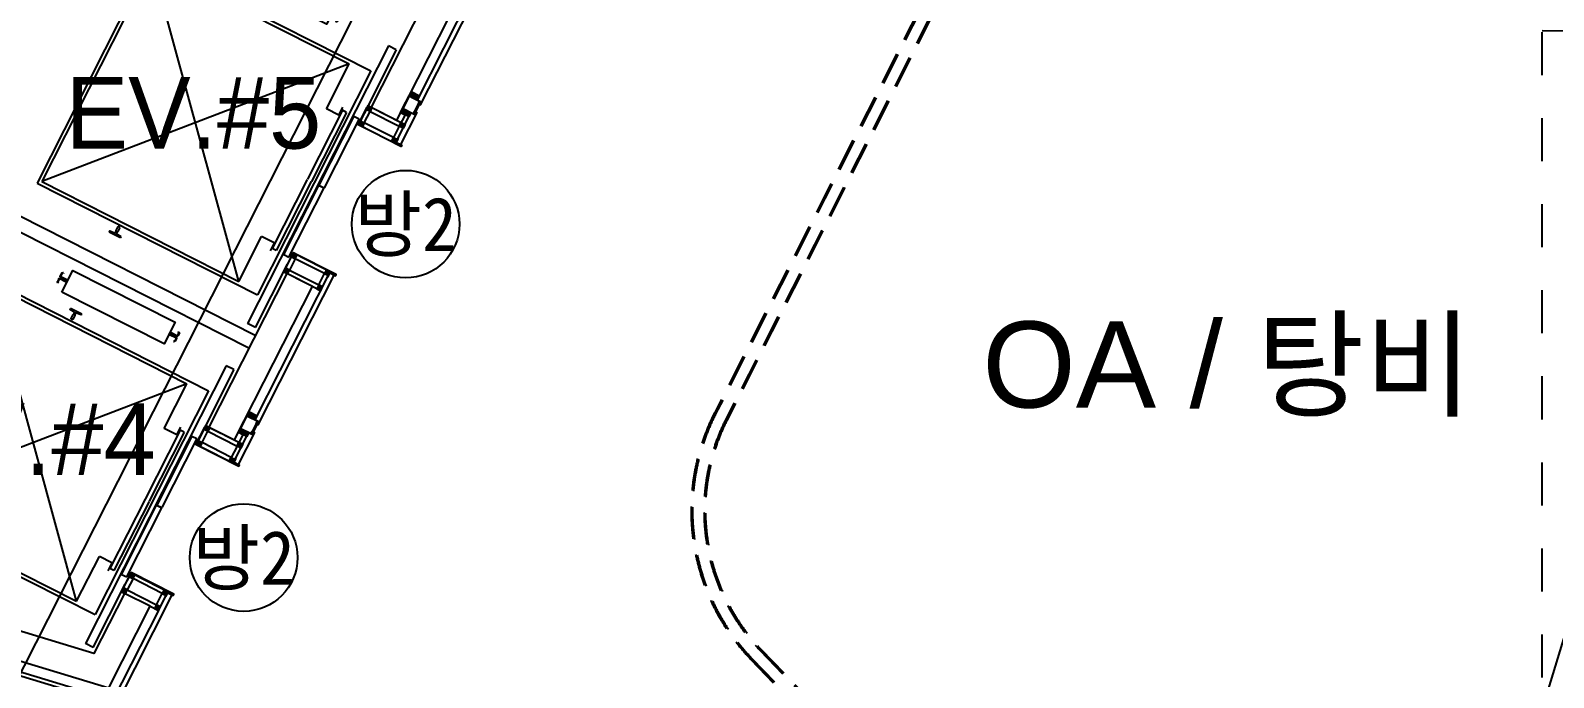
# Model space of a CAD drawing. Header units: metres. Extents: x 630750 to 860239, y 578133 to 726633.
# Drawn here: x 703154 to 713765, y 629157 to 633668 of the extents above; entities that cross this region are included whole.
import ezdxf
from ezdxf.enums import TextEntityAlignment as Align

# ---------------------------------------------------------------- set-up
doc = ezdxf.new("R2010")
doc.units = ezdxf.units.M
doc.header["$LTSCALE"] = 300
for name, pattern in [('CEN', [62, 60, -1, 0, -1]), ('HID1', [0.375, 0.25, -0.125]), ('HIDDEN', [2, 1, -1])]:
    doc.linetypes.add(name, pattern=pattern)
for name, color, linetype in [('A-CEN-1', 1, 'Continuous'), ('A-ELE-4', 4, 'Continuous'), ('A-ELE-8', 8, 'Continuous'), ('A-ELE-9', 9, 'Continuous'), ('A-ELE8', 8, 'Continuous'), ('A-ELEV-FIXT', 5, 'Continuous'), ('A-TXT', 3, 'Continuous'), ('A-TXT-S', 3, 'Continuous'), ('A-WALL-CONC', 2, 'Continuous'), ('INT', 117, 'Continuous'), ('KUK-WALL-DRYWALL', 4, 'Continuous'), ('KUK-WALL-FIN 1', 30, 'Continuous'), ('블럭', 7, 'Continuous')]:
    doc.layers.add(name, color=color, linetype=linetype)
doc.styles.add('TEXT', font='')
doc.styles.add('돋움', font='')
doc.styles.get('TEXT').set_extended_font_data('DotumChe')
doc.styles.get('돋움').set_extended_font_data('Dotum')

# ---------------------------------------------------------------- blocks, each defined once
blk = doc.blocks.new('elev')
at = {"layer": 'A-ELEV-FIXT'}
for p, q in [((1329627, 417865), (1330136, 419540)), ((1329659, 417882), (1330152, 419509)), ((1330136, 419540), (1331783, 419040)), ((1330152, 419509), (1331626, 419062)), ((1330733, 419433), (1330735, 419439)), ((1330766, 419418), (1330734, 419430)), ((1330820, 419413), (1330735, 419439)), ((1330752, 419370), (1330761, 419400)), ((1330752, 419369), (1330752, 419370)), ((1330766, 419365), (1330752, 419369)), ((1330761, 419400), (1330765, 419402)), ((1330765, 419402), (1330768, 419414)), ((1330766, 419418), (1330768, 419414)), ((1330766, 419365), (1330767, 419365)), ((1330767, 419365), (1330776, 419395)), ((1330774, 419399), (1330778, 419411)), ((1330776, 419395), (1330774, 419399)), ((1330782, 419413), (1330778, 419411)), ((1330815, 419406), (1330782, 419413)), ((1330818, 419408), (1330820, 419413)), ((1331243, 417156), (1331873, 419232)), ((1331931, 419215), (1331787, 418741)), ((1331931, 419215), (1331873, 419232)), ((1331275, 417366), (1331783, 419040)), ((1331626, 419062), (1331524, 418727)), ((1331478, 418219), (1331635, 418736)), ((1331508, 418210), (1331665, 418727)), ((1331617, 418699), (1331524, 418727)), ((1331617, 418699), (1331635, 418758)), ((1331665, 418727), (1331635, 418736)), ((1331722, 418710), (1331565, 418193)), ((1331760, 418698), (1331603, 418181)), ((1331722, 418710), (1331760, 418698)), ((1331321, 417702), (1331478, 418218)), ((1331351, 417693), (1331508, 418209)), ((1331408, 417676), (1331565, 418192)), ((1331565, 418193), (1331603, 418181)), ((1331565, 418192), (1331603, 418180)), ((1331446, 417664), (1331603, 418180)), ((1329627, 417865), (1331275, 417366)), ((1329659, 417882), (1331132, 417435)), ((1331234, 417770), (1331132, 417435)), ((1331327, 417742), (1331234, 417770)), ((1330234, 417665), (1330225, 417635)), ((1330234, 417665), (1330225, 417635)), ((1330236, 417665), (1330234, 417665)), ((1330236, 417665), (1330234, 417665)), ((1330236, 417665), (1330249, 417661)), ((1330249, 417661), (1330236, 417665)), ((1330250, 417660), (1330241, 417630)), ((1330250, 417660), (1330241, 417630)), ((1330249, 417661), (1330250, 417660)), ((1330249, 417661), (1330250, 417660)), ((1331327, 417742), (1331309, 417683)), ((1331351, 417693), (1331321, 417702)), ((1331408, 417676), (1331446, 417664)), ((1329998, 417548), (1329995, 417549)), ((1329997, 417545), (1329998, 417548)), ((1330183, 417622), (1330182, 417617)), ((1330267, 417591), (1330182, 417617)), ((1330220, 417617), (1330186, 417624)), ((1330220, 417617), (1330224, 417619)), ((1330227, 417631), (1330224, 417619)), ((1330227, 417631), (1330224, 417619)), ((1330225, 417635), (1330227, 417631)), ((1330225, 417635), (1330227, 417631)), ((1330237, 417628), (1330233, 417616)), ((1330237, 417628), (1330233, 417616)), ((1330235, 417612), (1330233, 417616)), ((1330267, 417599), (1330235, 417612)), ((1330241, 417630), (1330237, 417628)), ((1330241, 417630), (1330237, 417628)), ((1330268, 417596), (1330267, 417591)), ((1331300, 417138), (1331445, 417613)), ((1329968, 417482), (1329974, 417503)), ((1329971, 417481), (1329977, 417502)), ((1329976, 417473), (1329972, 417475)), ((1329977, 417477), (1329973, 417478)), ((1329976, 417473), (1329977, 417477)), ((1329981, 417524), (1329987, 417545)), ((1330025, 417491), (1329981, 417504)), ((1330026, 417494), (1329982, 417507)), ((1329984, 417524), (1329990, 417544)), ((1330028, 417503), (1329985, 417517)), ((1330029, 417507), (1329986, 417520)), ((1329997, 417545), (1329994, 417546)), ((1330806, 417254), (1330849, 417241)), ((1330807, 417257), (1330850, 417244)), ((1330810, 417266), (1330853, 417253)), ((1330811, 417269), (1330854, 417256)), ((1330845, 417216), (1330851, 417237)), ((1330848, 417215), (1330855, 417236)), ((1330858, 417258), (1330864, 417279)), ((1330859, 417284), (1330860, 417287)), ((1330859, 417284), (1330862, 417283)), ((1330860, 417287), (1330863, 417286)), ((1330861, 417257), (1330867, 417278)), ((1330838, 417217), (1330839, 417220)), ((1330838, 417217), (1330842, 417216)), ((1330839, 417220), (1330843, 417219)), ((1331300, 417138), (1331243, 417156))]:
    blk.add_line(p, q, dxfattribs=at)
at = {"layer": 'A-ELEV-FIXT', "color": 8}
for p, q in [((1331132, 417435), (1330152, 419509)), ((1331626, 419062), (1329659, 417882))]:
    blk.add_line(p, q, dxfattribs=at)
at = {"layer": 'A-ELEV-FIXT'}
blk.add_lwpolyline([(1330060, 417578), (1330010, 417415), (1330776, 417183), (1330825, 417345)], close=True, dxfattribs=at)
for centre, radius, start, end in [((1329993, 417543), 6.2, 73.12, 163.12), ((1330186, 417622), 2.5, 76.5293, 163.12), ((1330266, 417597), 2.5, 343.12, 69.7107), ((1329974, 417481), 6.2, 163.12, 253.12), ((1329974, 417481), 3, 163.12, 253.12), ((1329980, 417501), 6.2, 73.12, 163.12), ((1329980, 417501), 3, 73.12, 163.12), ((1329987, 417523), 6.2, 163.12, 253.12), ((1329987, 417523), 3, 163.12, 253.12), ((1329993, 417543), 3, 73.12, 163.12), ((1330027, 417499), 8.2, 253.12, 73.12), ((1330027, 417499), 5, 253.12, 73.12), ((1330808, 417262), 8.2, 73.12, 253.12), ((1330808, 417262), 5, 73.12, 253.12), ((1330849, 417238), 3, 343.12, 73.12), ((1330849, 417238), 6.2, 343.12, 73.12), ((1330855, 417259), 6.2, 253.12, 343.12), ((1330855, 417259), 3, 253.12, 343.12), ((1330861, 417280), 3, 343.12, 73.12), ((1330861, 417280), 6.2, 343.12, 73.12), ((1330844, 417222), 6.2, 253.12, 343.12), ((1330844, 417222), 3, 253.12, 343.12)]:
    blk.add_arc(centre, radius, start, end, dxfattribs=at)
at = {"layer": 'A-ELEV-FIXT', "extrusion": (0, 0, -1)}
for centre, major_axis, start_param, end_param in [((1330735, 419433), (-1.18, 2.2), 3.986495, 5.497787), ((1330816, 419408), (-2.2, -1.18), 3.926991, 5.438283)]:
    blk.add_ellipse(centre, major_axis=major_axis, ratio=1, start_param=start_param, end_param=end_param, dxfattribs=at)

msp = doc.modelspace()

# ---------------------------------------------------------------- hatches: boundary and pattern name
at = {"layer": 'KUK-WALL-FIN 1'}
h = msp.add_hatch(color=252, dxfattribs=at)
h.dxf.hatch_style = 1
h.paths.add_polyline_path([(705826.9, 633093.8), (705863.1, 633165.1), (705867.5, 633162.8), (705831.3, 633091.5)])
h = msp.add_hatch(color=252, dxfattribs=at)
h.dxf.hatch_style = 1
h.paths.add_polyline_path([(704696.4, 630863.9), (704732.6, 630935.3), (704737, 630933), (704700.9, 630861.7)])

# ---------------------------------------------------------------- linework, layer by layer
at = {"layer": 'A-CEN-1', "linetype": 'CEN'}
for p, q in [((718254.4, 659110.2, 0), (700282.2, 623660.9, 0)), ((707244.6, 607704.1, 0), (715701.1, 635572.7, 0))]:
    msp.add_line(p, q, dxfattribs=at)
at = {"layer": 'A-ELE-8', "linetype": 'HIDDEN'}
msp.add_line((713686.8, 629157.1), (713686.8, 633763.6), dxfattribs=at)
at = {"layer": 'A-ELE-9'}
for p, q in [((704720.3, 631541.4, 0), (702534.9, 632649.3, 0)), ((704675.1, 631452.2, 0), (702505.5, 632552.1, 0))]:
    msp.add_line(p, q, dxfattribs=at)
at = {"layer": 'A-ELE8'}
msp.add_line((713686.8, 633667.6), (713936.8, 633665.5), dxfattribs=at)
at = {"layer": 'A-WALL-CONC', "elevation": 0}
for points in [[(700456.8, 630277.7), (698973.6, 630727.8), (701209.4, 638096), (703745.2, 637326.5), (701509.4, 629958.3), (701413.7, 629987.3), (701355.6, 629795.9), (703699.1, 629084.8), (703987.5, 629653.7), (703809.1, 629744.1), (703596.6, 629324.9), (701700.8, 629900.2), (703936.6, 637268.5), (706320.4, 636545.1), (706175, 636258.3), (706920.2, 635880.6), (706703.1, 635452.4), (706881.5, 635362), (707418.4, 636420.9), (701076.1, 638345.5), (698724.1, 630594.4), (698724.1, 630594.4), (700398.7, 630086.3)], [(706293.7, 634202.5), (706115.3, 634292.9), (705527.4, 633133.4), (705705.8, 633043), (706293.7, 634202.5)]]:
    msp.add_lwpolyline(points, dxfattribs=at)
msp.add_lwpolyline([(705118, 631883.5), (704939.6, 631973.9), (704397, 630903.6), (704575.3, 630813.2), (705118, 631883.5)], close=True, dxfattribs=at)
at = {"layer": 'INT', "linetype": 'HID1', "ltscale": 3}
for p, q in [((710257, 635611.8), (707918.5, 630999.1)), ((710265.9, 635607.3), (707927.5, 630994.6)), ((710345.2, 635586.9), (707998.8, 630958.4)), ((710354.2, 635582.4), (708007.7, 630953.9)), ((708238.6, 629345.1), (710525.7, 626959.3)), ((708245.8, 629352), (710532.9, 626966.2)), ((708173.6, 629282.8), (710462.1, 626895.6)), ((708180.8, 629289.8), (710469.3, 626902.5))]:
    msp.add_line(p, q, dxfattribs=at)
for radius in [1500, 1490, 1410, 1400]:
    msp.add_arc((709256.4, 630320.9), radius, 153.11701, 223.78927, dxfattribs=at)
at = {"layer": 'KUK-WALL-DRYWALL'}
for p, q in [((705849.8, 633183.1, 0), (706418.8, 634305.5, 0)), ((705863.3, 633209.8, 0), (705805.3, 633239.2, 0)), ((705533.4, 633130.4, 0), (705737.1, 633027.2, 0)), ((705696.7, 632881.2, 0), (705804.5, 633093.9, 0)), ((704719.3, 630953.3, 0), (705243.1, 631986.5, 0)), ((705176, 631854.1, 0), (704939.6, 631973.9, 0)), ((704732.9, 630980, 0), (704674.9, 631009.4, 0)), ((704402.9, 630900.6, 0), (704606.6, 630797.4, 0)), ((704566.3, 630651.4, 0), (704674.1, 630864.1, 0))]:
    msp.add_line(p, q, dxfattribs=at)
at = {"layer": 'KUK-WALL-DRYWALL', "color": 1, "elevation": 0}
for points in [[(705805.3, 633239.2), (705791.8, 633212.5), (705818.5, 633198.9), (705832.1, 633225.7), (705805.3, 633239.2), (705818.5, 633198.9), (705832.1, 633225.7), (705791.8, 633212.5)], [(705836.6, 633223.4), (705823, 633196.6), (705849.8, 633183.1), (705863.3, 633209.8), (705836.6, 633223.4), (705849.8, 633183.1), (705863.3, 633209.8), (705823, 633196.6)], [(705493.1, 633117.3), (705506.6, 633144), (705533.4, 633130.4), (705519.8, 633103.7), (705493.1, 633117.3), (705533.4, 633130.4), (705519.8, 633103.7), (705506.6, 633144)], [(705733, 633096.5), (705746.5, 633123.3), (705773.3, 633109.7), (705759.7, 633082.9), (705733, 633096.5), (705773.3, 633109.7), (705759.7, 633082.9), (705746.5, 633123.3)], [(705764.2, 633080.7), (705777.8, 633107.4), (705804.5, 633093.9), (705791, 633067.1), (705764.2, 633080.7), (705804.5, 633093.9), (705791, 633067.1), (705777.8, 633107.4)], [(705439.5, 633011.7), (705453.1, 633038.4), (705479.8, 633024.8), (705466.3, 632998.1), (705439.5, 633011.7), (705479.8, 633024.8), (705466.3, 632998.1), (705453.1, 633038.4)], [(705723.5, 633000.4), (705737.1, 633027.2), (705763.8, 633013.6), (705750.3, 632986.8), (705723.5, 633000.4), (705763.8, 633013.6), (705750.3, 632986.8), (705737.1, 633027.2)], [(705670, 632894.8), (705683.5, 632921.6), (705710.3, 632908), (705696.7, 632881.2), (705670, 632894.8), (705710.3, 632908), (705696.7, 632881.2), (705683.5, 632921.6)], [(704985.9, 632116.9), (704972.3, 632090.1), (704999, 632076.6), (705012.6, 632103.3), (704985.9, 632116.9), (704999, 632076.6), (705012.6, 632103.3), (704972.3, 632090.1)], [(704932.3, 632011.3), (704918.7, 631984.5), (704945.5, 631971), (704959.1, 631997.7), (704932.3, 632011.3), (704945.5, 631971), (704959.1, 631997.7), (704918.7, 631984.5)], [(705216.3, 632000), (705202.8, 631973.3), (705229.5, 631959.7), (705243.1, 631986.5), (705216.3, 632000), (705229.5, 631959.7), (705243.1, 631986.5), (705202.8, 631973.3)], [(705162.8, 631894.4), (705149.2, 631867.7), (705176, 631854.1), (705189.5, 631880.9), (705162.8, 631894.4), (705176, 631854.1), (705189.5, 631880.9), (705149.2, 631867.7)], [(704674.9, 631009.4), (704661.3, 630982.7), (704688, 630969.1), (704701.6, 630995.8), (704674.9, 631009.4), (704688, 630969.1), (704701.6, 630995.8), (704661.3, 630982.7)], [(704706.1, 630993.6), (704692.5, 630966.8), (704719.3, 630953.3), (704732.9, 630980), (704706.1, 630993.6), (704719.3, 630953.3), (704732.9, 630980), (704692.5, 630966.8)], [(704362.6, 630887.4), (704376.1, 630914.2), (704402.9, 630900.6), (704389.3, 630873.9), (704362.6, 630887.4), (704402.9, 630900.6), (704389.3, 630873.9), (704376.1, 630914.2)], [(704602.5, 630866.7), (704616.1, 630893.5), (704642.8, 630879.9), (704629.3, 630853.1), (704602.5, 630866.7), (704642.8, 630879.9), (704629.3, 630853.1), (704616.1, 630893.5)], [(704633.7, 630850.9), (704647.3, 630877.6), (704674.1, 630864.1), (704660.5, 630837.3), (704633.7, 630850.9), (704674.1, 630864.1), (704660.5, 630837.3), (704647.3, 630877.6)], [(704309, 630781.8), (704322.6, 630808.6), (704349.4, 630795), (704335.8, 630768.3), (704309, 630781.8), (704349.4, 630795), (704335.8, 630768.3), (704322.6, 630808.6)], [(704593, 630770.6), (704606.6, 630797.3), (704633.4, 630783.8), (704619.8, 630757), (704593, 630770.6), (704633.4, 630783.8), (704619.8, 630757), (704606.6, 630797.3)], [(704539.5, 630665), (704553.1, 630691.7), (704579.8, 630678.2), (704566.3, 630651.4), (704539.5, 630665), (704579.8, 630678.2), (704566.3, 630651.4), (704553.1, 630691.7)], [(703855.4, 629887.1), (703841.8, 629860.3), (703868.6, 629846.7), (703882.1, 629873.5), (703855.4, 629887.1), (703868.6, 629846.7), (703882.1, 629873.5), (703841.8, 629860.3)], [(703801.8, 629781.5), (703788.3, 629754.7), (703815, 629741.2), (703828.6, 629767.9), (703801.8, 629781.5), (703815, 629741.2), (703828.6, 629767.9), (703788.3, 629754.7)], [(704085.8, 629770.2), (704072.3, 629743.5), (704099, 629729.9), (704112.6, 629756.7), (704085.8, 629770.2), (704099, 629729.9), (704112.6, 629756.7), (704072.3, 629743.5)], [(704032.3, 629664.6), (704018.7, 629637.9), (704045.5, 629624.3), (704059.1, 629651.1), (704032.3, 629664.6), (704045.5, 629624.3), (704059.1, 629651.1), (704018.7, 629637.9)]]:
    msp.add_lwpolyline(points, dxfattribs=at)
at = {"layer": 'KUK-WALL-DRYWALL', "elevation": 0}
for points in [[(705519.8, 633103.7), (705723.5, 633000.4), (705683.5, 632921.6), (705479.8, 633024.8), (705519.8, 633103.7)], [(705733, 633096.5), (705764.2, 633080.7), (705723.5, 633000.4)], [(704959.1, 631997.7), (705162.8, 631894.4), (705202.8, 631973.3), (704999, 632076.6), (704959.1, 631997.7)], [(704389.3, 630873.9), (704593, 630770.6), (704553.1, 630691.7), (704349.4, 630795), (704389.3, 630873.9)], [(704602.5, 630866.7), (704633.7, 630850.9), (704593, 630770.6)], [(703828.6, 629767.9), (704032.3, 629664.6), (704072.3, 629743.5), (703868.6, 629846.8), (703828.6, 629767.9)], [(704045.5, 629624.3), (703728.6, 628999.3), (701334.4, 629725.8)], [(703987.5, 629653.7), (704045.5, 629624.3), (704112.6, 629756.7)]]:
    msp.add_lwpolyline(points, dxfattribs=at)
at = {"layer": 'KUK-WALL-FIN 1', "elevation": 0}
for points in [[(705872, 633171.8), (705863, 633153.9), (705871.9, 633149.4), (706446.2, 634282.1)], [(705826.8, 633082.6), (705835.9, 633100.4), (705844.8, 633095.9), (705731.7, 632872.9)], [(704741.6, 630942), (704732.5, 630924.1), (704741.4, 630919.6), (705270.5, 631963.1)], [(704696.3, 630852.8), (704705.4, 630870.6), (704714.3, 630866.1), (704601.3, 630643.1)], [(704140, 629733.3), (703750.4, 628964.8), (701326.6, 629700.2)]]:
    msp.add_lwpolyline(points, dxfattribs=at)
at = {"layer": 'KUK-WALL-FIN 1', "color": 6, "elevation": 0}
for points in [[(705830, 633103.4), (705831.4, 633102.7), (705826.9, 633093.8), (705831.3, 633091.5), (705826.8, 633082.6), (705746.5, 633123.3), (705791.8, 633212.5), (705872, 633171.8), (705867.5, 633162.8), (705863.1, 633165.1), (705858.5, 633156.2), (705857.1, 633156.9), (705862.4, 633167.3), (705866.8, 633165), (705869.9, 633171.1), (705792.5, 633210.3), (705748.7, 633124), (705826.1, 633084.7), (705829.2, 633090.8), (705824.7, 633093.1), (705830, 633103.4)], [(704699.5, 630873.6), (704700.9, 630872.9), (704696.4, 630863.9), (704700.9, 630861.7), (704696.3, 630852.8), (704616.1, 630893.5), (704661.3, 630982.7), (704741.6, 630942), (704737, 630933), (704732.6, 630935.3), (704728.1, 630926.4), (704726.6, 630927.1), (704731.9, 630937.5), (704736.3, 630935.2), (704739.4, 630941.3), (704662, 630980.5), (704618.2, 630894.2), (704695.6, 630854.9), (704698.7, 630861), (704694.3, 630863.2), (704699.5, 630873.6)]]:
    msp.add_lwpolyline(points, dxfattribs=at)
at = {"layer": 'KUK-WALL-FIN 1', "color": 4, "elevation": 0}
for points in [[(705826.9, 633093.8), (705863.1, 633165.1), (705867.5, 633162.8), (705831.3, 633091.5)], [(704696.4, 630863.9), (704732.6, 630935.3), (704737, 630933), (704700.9, 630861.7)]]:
    msp.add_lwpolyline(points, close=True, dxfattribs=at)
at = {"layer": 'KUK-WALL-FIN 1', "color": 3, "elevation": 0}
for points in [[(705714.1, 632915.5), (705715.5, 632914.8), (705702, 632888), (705740.7, 632868.4), (705736.2, 632859.5), (705437.4, 633010.9), (705498.4, 633131.4), (705499.8, 633130.6), (705439.5, 633011.7), (705735.4, 632861.6), (705738.5, 632867.7), (705699.8, 632887.3), (705714.1, 632915.5)], [(705225.7, 631952.2), (705227.1, 631951.5), (705240.7, 631978.2), (705279.4, 631958.6), (705283.9, 631967.5), (704985.2, 632119), (704924.1, 631998.6), (704925.5, 631997.9), (704985.9, 632116.9), (705281.8, 631966.8), (705278.7, 631960.8), (705240, 631980.4), (705225.7, 631952.2)], [(704583.6, 630685.7), (704585.1, 630685), (704571.5, 630658.2), (704610.2, 630638.6), (704605.7, 630629.7), (704306.9, 630781.1), (704367.9, 630901.5), (704369.4, 630900.8), (704309, 630781.8), (704605, 630631.8), (704608, 630637.9), (704569.3, 630657.5), (704583.6, 630685.7)], [(704095.2, 629722.4), (704096.7, 629721.7), (704110.2, 629748.4), (704148.9, 629728.8), (704153.5, 629737.7), (703854.7, 629889.2), (703793.6, 629768.8), (703795, 629768.1), (703855.4, 629887.1), (704151.3, 629737), (704148.2, 629731), (704109.5, 629750.6), (704095.2, 629722.4)]]:
    msp.add_lwpolyline(points, dxfattribs=at)
at = {"layer": '블럭', "color": 1}
for centre in [(705767.9, 632317.9, 0), (704639.5, 629993.2, 0)]:
    msp.add_circle(centre, 375, dxfattribs=at)

# ---------------------------------------------------------------- block references
at = {"layer": 'A-ELE-4', "xscale": -1, "rotation": 136.2357178763588}
for p in [(32779.6, 1855637.9, 0), (31649.1, 1853408.1, 0)]:
    msp.add_blockref('elev', p, dxfattribs=at)

# ---------------------------------------------------------------- texts
at = {"layer": 'A-TXT', "insert": (709785.1, 631639.3, 0), "char_height": 600, "width": 7349.999, "attachment_point": 1, "rotation": 0}
msp.add_mtext('{\\fArial|b0|i0|c0|p34;OA\\fArial|b0|i0|c238|p34; / \\fGulim|b0|i0|c129|p50;탕비}', dxfattribs=at)
at = {"layer": 'A-TXT-S', "color": 3, "style": '돋움'}
for s, p in [('EV.#5', (704288.9, 633094.7)), ('EV.#4', (703135.4, 630819.6))]:
    msp.add_text(s, height=500, rotation=0.00001, dxfattribs=at).set_placement(p, align=Align.MIDDLE_CENTER)
at = {"layer": '블럭', "style": 'TEXT'}
for p in [(705767.9, 632317.9, 0), (704639.5, 629993.2, 0)]:
    msp.add_text('방2', height=375, dxfattribs=at).set_placement(p, align=Align.MIDDLE_CENTER)

doc.saveas('drawing.dxf')
